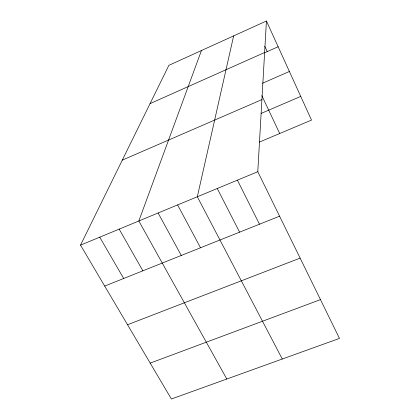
<?xml version="1.0" encoding="UTF-8"?>
<svg xmlns="http://www.w3.org/2000/svg" width="420" height="420" viewBox="0 0 420 420"><rect width="100%" height="100%" fill="white"/><g stroke="black" fill="none" stroke-linecap="round" stroke-linejoin="round"><path stroke-width="0.63" d="M257.78 171.717L266.427 21L168.872 65.331L80.525 245.138L171.386 399L339.476 338.405L257.78 171.717L80.525 245.138M233.646 35.894L197.321 196.76L282.282 359.021M201.448 50.526L138.831 220.988L226.81 379.019M150.061 103.609L264.621 52.511M264.38 52.878L278.14 46.741M262.458 83.265L289.391 71.468M122.299 160.115L261.917 99.593M261.077 113.447L300.731 96.401M259.397 142.086L311.509 120.089L266.427 21M104.695 286.072L279.573 216.179M127.533 324.744L300.121 258.111M150.192 363.111L320.476 299.633M99.745 237.179L123.674 278.486M119.18 229.131L142.858 270.816M158.114 213.003L181.283 255.46M177.608 204.928L200.519 247.774M217.25 188.507L239.615 232.15M237.405 180.159L259.486 224.207M261.828 95.608L279.715 133.508M264.763 46.247L267.23 51.608"/></g></svg>
